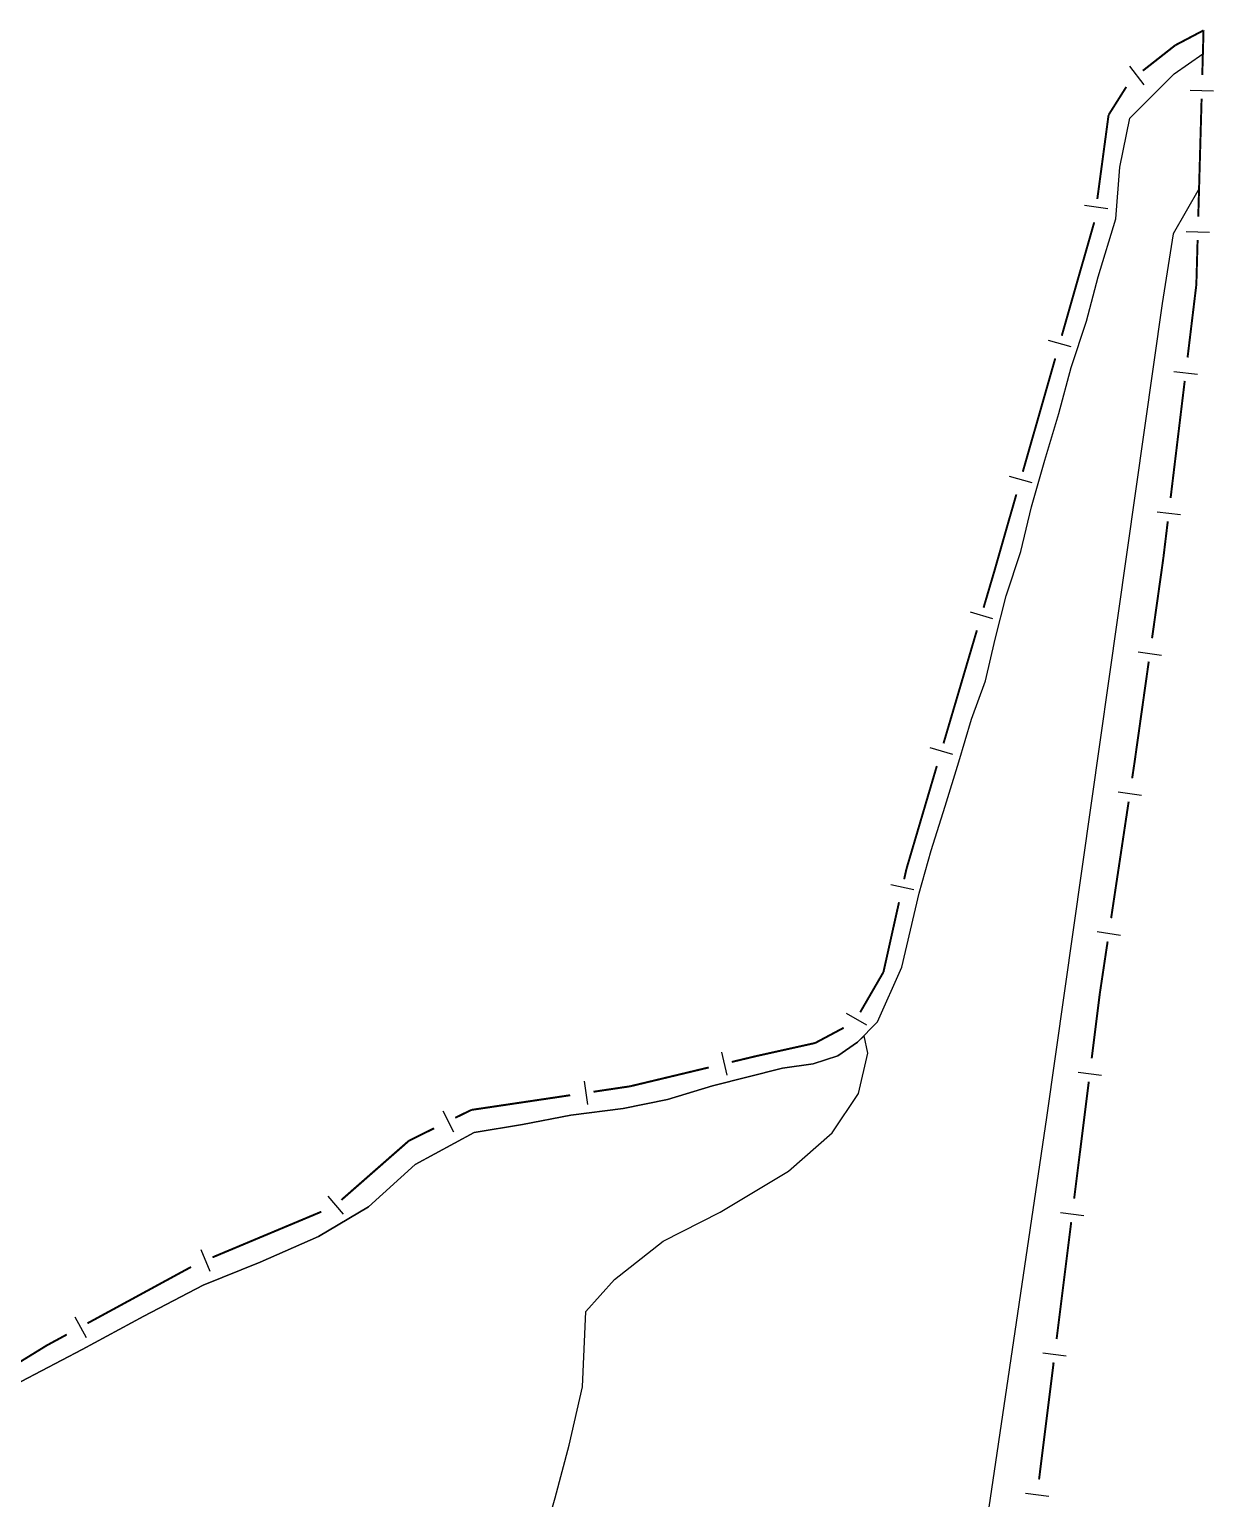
# Model space of a CAD drawing. Extents: x 204373 to 205952, y 4873300 to 4875179.
# Drawn here: x 205147.7 to 205298.3, y 4874992.3 to 4875179.2 of the extents above; entities that cross this region are included whole.
import ezdxf

# ---------------------------------------------------------------- set-up
doc = ezdxf.new("R2010")
doc.units = 0
doc.header["$LTSCALE"] = 1.5
doc.header["$MEASUREMENT"] = 0
for name, color, linetype in [('HD-CURSO-PERENE', 170, 'CONTINUOUS'), ('HD-PRAIA', 251, 'CONTINUOUS'), ('LM-LIM-SETORES-BAIRROS', 250, 'CONTINUOUS'), ('SV-EIXO-RUA-N-PAV', 6, 'CONTINUOUS'), ('SV-RUA-PAVIM', 7, 'CONTINUOUS')]:
    doc.layers.add(name, color=color, linetype=linetype)

msp = doc.modelspace()

# ---------------------------------------------------------------- linework, layer by layer
at = {"layer": 'HD-CURSO-PERENE', "linetype": 'Continuous'}
msp.add_polyline3d([(205146.644951, 4875007.24056, 2.293762), (205154.41295, 4875011.294492, 2.293762), (205162.25806, 4875015.523863, 2.293762), (205169.798512, 4875019.479279, 2.293762), (205177.052809, 4875022.405558, 2.293762), (205184.486289, 4875025.657312, 2.293762), (205190.816353, 4875029.448003, 2.293762), (205196.757729, 4875034.853049, 2.293762), (205204.273665, 4875038.884197, 2.293762), (205210.403164, 4875039.933592, 2.293762), (205216.55896, 4875041.108574, 2.293762), (205223.215763, 4875041.976816, 2.293762), (205228.867212, 4875043.081064, 2.293762), (205234.600004, 4875044.838883, 2.293762), (205243.485467, 4875047.095401, 2.293762), (205247.383734, 4875047.643599, 2.293762), (205250.551449, 4875048.664448, 2.293762), (205253.019688, 4875050.403473, 2.293762), (205255.576402, 4875052.970815, 2.293762), (205258.660395, 4875059.938055, 2.293762), (205260.884553, 4875069.354613, 2.293762), (205262.393332, 4875074.776398, 2.293762), (205264.206322, 4875080.421809, 2.293762), (205265.918576, 4875086.068172, 2.293762), (205267.553274, 4875091.488767, 2.293762), (205269.334399, 4875096.379472, 2.293762), (205270.539856, 4875101.67829, 2.293762), (205271.948789, 4875107.201687, 2.293762), (205273.811925, 4875112.821457, 2.293762), (205275.172049, 4875118.521483, 2.293762), (205276.86157, 4875124.444897, 2.293762), (205278.652049, 4875130.392524, 2.293762), (205280.214759, 4875136.216469, 2.293762), (205282.18108, 4875142.112099, 2.293762), (205283.666679, 4875147.760606, 2.293762), (205285.898203, 4875155.163742, 2.293762), (205286.409424, 4875161.702301, 2.293762), (205287.698896, 4875167.956667, 2.293762), (205293.314885, 4875173.591292, 2.293762), (205296.973929, 4875176.147029, 2.293762)], dxfattribs=at)
at = {"layer": 'HD-PRAIA', "linetype": 'Continuous'}
msp.add_polyline3d([(205211.613954, 4874982.001182, 7.173397), (205214.566353, 4874992.404307, 6.727542), (205216.363513, 4874999.106877, 5.761523), (205218.041214, 4875006.540417, 5.612905), (205218.478871, 4875016.150032, 4.374419), (205222.141442, 4875020.192443, 4.27534), (205228.330202, 4875025.091813, 4.151491), (205235.565997, 4875028.773273, 4.027643), (205244.250863, 4875033.976214, 3.457939), (205249.810025, 4875038.881536, 3.38363), (205253.178852, 4875043.883066, 3.210242), (205254.332159, 4875048.981042, 2.937775), (205253.90292, 4875051.206213, 2.937775), (205253.019688, 4875050.403473, 2.937775), (205250.551449, 4875048.664448, 2.937775), (205247.383734, 4875047.643599, 2.937775), (205243.485467, 4875047.095401, 2.937775), (205234.600004, 4875044.838883, 2.937775), (205228.867212, 4875043.081064, 2.937775), (205223.215763, 4875041.976816, 2.937775), (205216.55896, 4875041.108574, 2.937775), (205210.403164, 4875039.933592, 2.937775), (205204.273665, 4875038.884197, 2.937775), (205196.757729, 4875034.853049, 2.937775), (205190.816353, 4875029.448003, 2.937775), (205184.486289, 4875025.657312, 2.937775), (205177.052809, 4875022.405558, 2.937775), (205169.798512, 4875019.479279, 2.937775), (205162.25806, 4875015.523863, 2.937775), (205154.41295, 4875011.294492, 2.937775), (205146.644951, 4875007.24056, 2.937775)], dxfattribs=at)
at = {"layer": 'LM-LIM-SETORES-BAIRROS', "const_width": 0.25}
for points in [[(205297.058095, 4875179.123371), (205294.136745, 4875177.584647)], [(205297.038359, 4875178.425461), (205297.058095, 4875179.123371)], [(205293.457233, 4875177.226737), (205289.343222, 4875173.994299)], [(205294.136745, 4875177.584647), (205293.457233, 4875177.226737)], [(205296.897024, 4875173.427459), (205297.038359, 4875178.425461)], [(205287.226453, 4875171.922338), (205285.090825, 4875168.540165)], [(205296.388219, 4875155.434652), (205296.812223, 4875170.428658)], [(205284.979273, 4875168.363501), (205283.544543, 4875157.668239)], [(205285.090825, 4875168.540165), (205284.979273, 4875168.363501)], [(205283.142203, 4875154.668975), (205279.021404, 4875140.273289)], [(205283.145677, 4875154.694873), (205283.142203, 4875154.668975)], [(205296.14305, 4875146.764793), (205296.303418, 4875152.435851)], [(205295.025422, 4875137.505323), (205296.103904, 4875146.440472)], [(205296.103904, 4875146.440472), (205296.14305, 4875146.764793)], [(205278.195806, 4875137.389127), (205274.067815, 4875122.968319)], [(205292.868457, 4875119.635027), (205294.665928, 4875134.52694)], [(205273.242217, 4875120.084158), (205270.490224, 4875110.470286)], [(205291.935381, 4875111.904559), (205292.508963, 4875116.656644)], [(205290.508819, 4875101.791253), (205291.905571, 4875111.693227)], [(205291.905571, 4875111.693227), (205291.935381, 4875111.904559)], [(205270.449715, 4875110.328772), (205269.075978, 4875105.674469)], [(205270.490224, 4875110.470286), (205270.449715, 4875110.328772)], [(205268.226734, 4875102.797181), (205263.980517, 4875088.410742)], [(205288.269104, 4875085.913275), (205290.089793, 4875098.820661)], [(205263.131273, 4875085.533454), (205259.451218, 4875073.065207)], [(205288.125755, 4875084.959148), (205288.269104, 4875085.913275)], [(205287.977181, 4875083.970247), (205288.125755, 4875084.959148)], [(205285.302857, 4875066.170022), (205287.531461, 4875081.003543)], [(205259.260285, 4875072.418316), (205258.971867, 4875071.124554)], [(205259.451218, 4875073.065207), (205259.260285, 4875072.418316)], [(205258.319101, 4875068.196433), (205256.360803, 4875059.412068)], [(205283.867657, 4875056.617375), (205284.857136, 4875063.203318)], [(205256.337673, 4875059.308313), (205253.384716, 4875054.207751)], [(205256.360803, 4875059.412068), (205256.337673, 4875059.308313)], [(205282.832477, 4875048.341726), (205283.825439, 4875056.279864)], [(205283.825439, 4875056.279864), (205283.867657, 4875056.617375)], [(205251.286519, 4875052.227662), (205247.757108, 4875050.34531)], [(205247.65334, 4875050.289967), (205240.934834, 4875048.796964)], [(205247.757108, 4875050.34531), (205247.65334, 4875050.289967)], [(205240.138051, 4875048.619902), (205237.04189, 4875047.878114)], [(205240.934834, 4875048.796964), (205240.138051, 4875048.619902)], [(205234.124453, 4875047.179144), (205224.399661, 4875044.849246)], [(205224.105435, 4875044.778755), (205219.459117, 4875044.087567)], [(205224.399661, 4875044.849246), (205224.105435, 4875044.778755)], [(205280.598314, 4875030.480917), (205282.460117, 4875045.364925)], [(205216.49177, 4875043.646143), (205204.622384, 4875041.880449)], [(205203.897659, 4875041.772639), (205201.865464, 4875040.767237)], [(205204.622384, 4875041.880449), (205203.897659, 4875041.772639)], [(205199.176546, 4875039.43693), (205196.487627, 4875038.106623)], [(205195.964855, 4875037.847989), (205187.38221, 4875030.319353)], [(205196.487627, 4875038.106623), (205195.964855, 4875037.847989)], [(205184.827819, 4875028.819787), (205170.993388, 4875023.022502)], [(205278.364151, 4875012.620107), (205280.225954, 4875027.504115)], [(205168.258961, 4875021.795412), (205155.081702, 4875014.628833)], [(205152.446251, 4875013.195517), (205150.689283, 4875012.239973)], [(205149.871084, 4875011.794988), (205139.595298, 4875005.465699)], [(205150.689283, 4875012.239973), (205149.871084, 4875011.794988)], [(205276.353704, 4874996.547773), (205277.991791, 4875009.643306)], [(205276.133159, 4874994.758904), (205276.25552, 4874995.75139)], [(205276.25552, 4874995.75139), (205276.353704, 4874996.547773)]]:
    msp.add_lwpolyline(points, dxfattribs=at)
at = {"layer": 'LM-LIM-SETORES-BAIRROS'}
for points in [[(205287.630171, 4875174.555955), (205289.483636, 4875172.197)], [(205298.339891, 4875171.385858), (205295.34109, 4875171.470659)], [(205281.924905, 4875156.87655), (205284.898271, 4875156.477684)], [(205297.831085, 4875153.393051), (205294.832284, 4875153.477851)], [(205277.304124, 4875139.7247), (205280.188285, 4875138.899102)], [(205296.27495, 4875135.339988), (205293.296568, 4875135.699482)], [(205272.350535, 4875122.419731), (205275.234697, 4875121.594133)], [(205294.117986, 4875117.469691), (205291.139603, 4875117.829185)], [(205267.354253, 4875105.139995), (205270.231541, 4875104.290751)], [(205291.714765, 4875099.601345), (205288.744172, 4875100.020371)], [(205262.258791, 4875087.876268), (205265.136079, 4875087.027024)], [(205289.163386, 4875081.769584), (205286.196682, 4875082.215304)], [(205257.290217, 4875070.474897), (205260.218339, 4875069.822131)], [(205286.489062, 4875063.969359), (205283.522358, 4875064.41508)], [(205251.585541, 4875054.093879), (205254.18182, 4875052.590771)], [(205235.719926, 4875049.103843), (205236.418896, 4875046.186405)], [(205284.072638, 4875046.171012), (205281.095836, 4875046.543372)], [(205218.249289, 4875045.424099), (205218.690713, 4875042.456752)], [(205200.304005, 4875041.668261), (205201.634312, 4875038.979342)], [(205185.641294, 4875030.787554), (205187.619608, 4875028.532277)], [(205281.838475, 4875028.310202), (205278.861673, 4875028.682563)], [(205169.491364, 4875024.019459), (205170.650821, 4875021.252573)], [(205153.486561, 4875015.468787), (205154.919876, 4875012.833335)], [(205279.604312, 4875010.449393), (205276.62751, 4875010.821753)], [(205277.377165, 4874992.590391), (205274.399708, 4874992.957475)]]:
    msp.add_lwpolyline(points, dxfattribs=at)
at = {"layer": 'SV-EIXO-RUA-N-PAV', "const_width": 0.18}
msp.add_lwpolyline([(205277.980537, 4875009.553342), (205277.82251, 4875009.53502)], dxfattribs=at)
at = {"layer": 'SV-RUA-PAVIM', "linetype": 'Continuous'}
msp.add_polyline3d([(205296.488647, 4875158.986065, 7.049548), (205293.185288, 4875153.257667, 7.049548), (205291.796877, 4875144.361713, 6.90093), (205277.078431, 4875040.813262, 7.569712), (205268.854284, 4874985.221845, 8.065106), (205266.696529, 4874977.616676, 8.139416), (205262.370951, 4874969.805499, 8.114646), (205256.453869, 4874964.299556, 8.065106), (205248.859262, 4874959.916814, 8.238495), (205144.171601, 4874921.293836, 8.238495), (205007.282867, 4874872.631693, 7.272475), (204896.35627, 4874834.822704, 6.826621), (204758.009525, 4874789.320206, 6.702772), (204637.405725, 4874750.426916, 4.820273)], dxfattribs=at)

doc.saveas('drawing.dxf')
